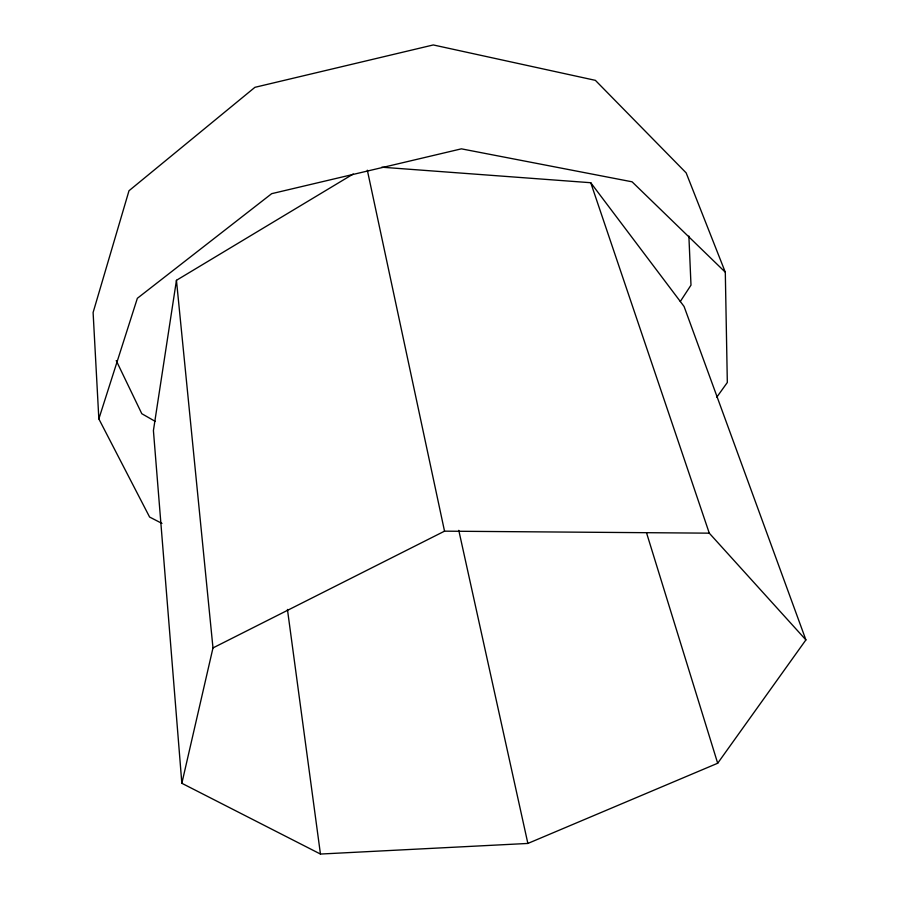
<?xml version="1.0" encoding="UTF-8"?>
<svg xmlns="http://www.w3.org/2000/svg" width="899" height="899" viewBox="0 0 899 899"><rect width="100%" height="100%" fill="white"/><g stroke="black" fill="none" stroke-linecap="round" stroke-linejoin="round"><path stroke-width="1.35" d="M353.228 174.024L176.451 280.308L153.414 430.576L181.845 783.287L320.449 854.05L527.87 843.442L717.683 763.251L805.897 639.908L684.072 306.469L590.744 182.722L381.772 167.203M181.845 783.287L212.984 647.921L176.451 280.308M161.966 523.409L149.594 517.037L98.845 418.9L137.356 298.299L271.689 193.667L461.401 148.841L632.087 181.812L725.302 272.206L727.325 382.491L716.784 397.167M680.273 301.536L690.994 285.14L688.881 236.044M212.984 647.921L444.533 531.163L709.277 533.163L805.897 639.908M155.134 421.328L141.795 413.709L116.229 360.578M725.302 272.206L686.162 172.9L595.385 80.348L433.296 44.95L254.934 87.315L128.995 190.745L93.103 312.504L98.845 418.9M590.744 182.722L709.277 533.163M646.628 533.129L717.683 763.251M458.782 530.354L527.87 843.442M367.331 170.192L444.533 531.163M287.444 609.443L320.449 854.05"/></g></svg>
